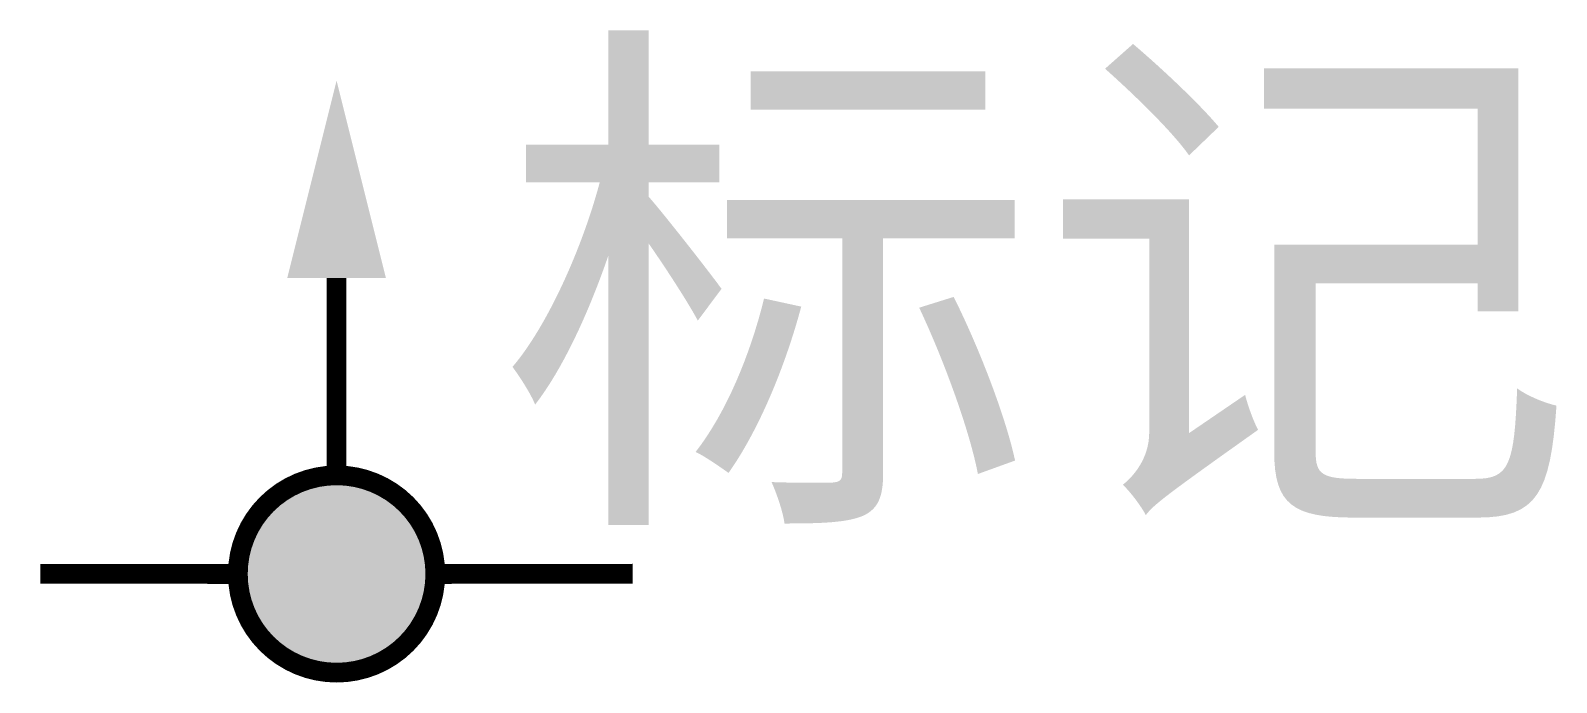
# Model space of a CAD drawing. Extents: x -1.55 to 6.18, y -0.55 to 2.75.
import ezdxf

# ---------------------------------------------------------------- set-up
doc = ezdxf.new("R2010")
doc.units = 0
doc.header["$MEASUREMENT"] = 0
doc.layers.get('0').update_dxf_attribs({"linetype": 'CONTINUOUS'})
doc.styles.get("Standard").update_dxf_attribs({"font": 'SimSun.ttf'})

msp = doc.modelspace()

# ---------------------------------------------------------------- hatches: boundary and pattern name
msp.add_hatch(color=1).paths.add_polyline_path([(-0.25, 1.5), (0, 2.5), (0.25, 1.5)])
h = msp.add_hatch(color=255)
edge = h.paths.add_edge_path()
edge.add_arc((0, 0), 0.45, 180, 360)
edge.add_arc((0, 0), 0.45, 0, 180)

# ---------------------------------------------------------------- linework, layer by layer
at = {"color": 1, "const_width": 0.1}
for points in [[(0, 0.5), (0, 1.5)], [(-0.5, 0), (-1.5, 0.0008)], [(0.5, 0), (1.5, 0.0015)]]:
    msp.add_lwpolyline(points, dxfattribs=at)
msp.add_lwpolyline([(-0.5, 0, 1), (0.5, 0, 1), (-0.5, 0, -7.34742)], format="xyb", dxfattribs=at)

# ---------------------------------------------------------------- texts
msp.add_attdef('标记', (0.8254, 0.4632), '标记', height=2)

doc.saveas('drawing.dxf')
